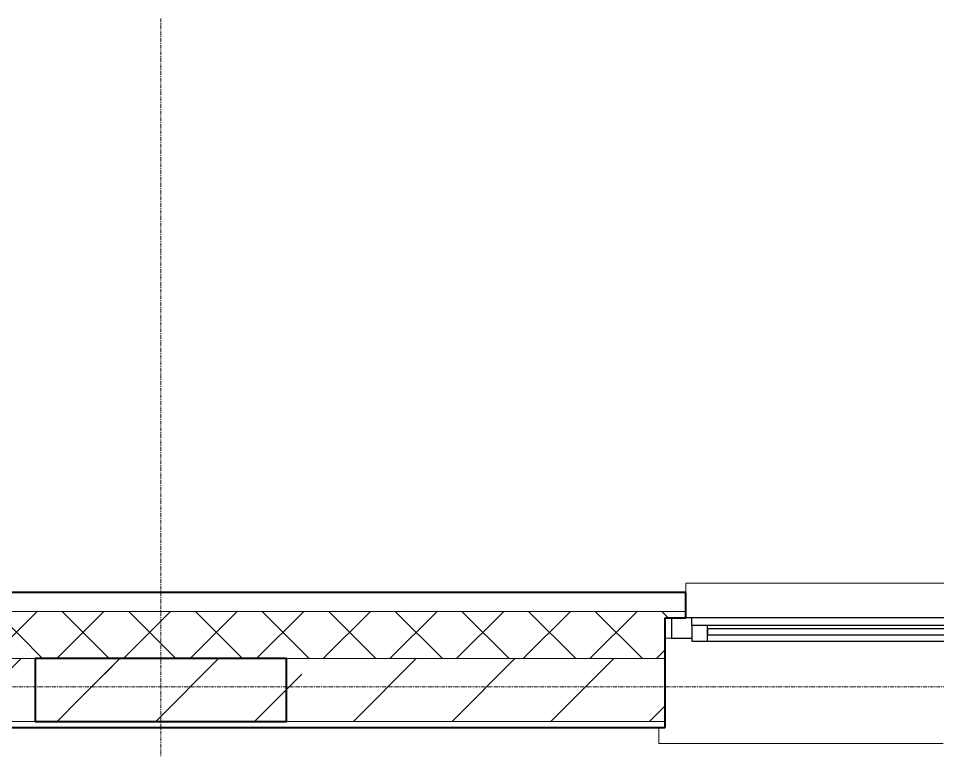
# Model space of a CAD drawing. Header units: millimetres. Extents: x -32954 to 151739, y -65671 to 56243.
# Drawn here: x -22904 to -19978, y -48396 to -46065 of the extents above; entities that cross this region are included whole.
import ezdxf

# ---------------------------------------------------------------- set-up
doc = ezdxf.new("R2010")
doc.units = ezdxf.units.MM
doc.linetypes.add('ADSK_Линия сетки', pattern=[21, 12, -3, 3, -3])
for name, color, linetype, lineweight in [('Каркас_Импост', 7, 'Continuous', 30), ('Колонны', 7, 'Continuous', 18), ('Окна', 7, 'Continuous', 18), ('Оси', 7, 'Continuous', 9), ('Остекление', 7, 'Continuous', 30), ('Отлив', 7, 'Continuous', 18), ('Подоконник_Верхний брус', 7, 'Continuous', 18), ('Стены разрез', 7, 'Continuous', 40), ('Стены штриховка', 7, 'Continuous', 18)]:
    doc.layers.add(name, color=color, linetype=linetype, lineweight=lineweight)

# ---------------------------------------------------------------- blocks, each defined once
blk = doc.blocks.new('B2B_Окно_1створка - 1280х2060h-666021-В_АР_ПЭ_03 Этаж')
at = {"layer": 'Каркас_Импост', "lineweight": 30}
for p, q in [((-640, 135), (-640, 70)), ((-575, 135), (-595, 135)), ((-575, 110), (-575, 135)), ((575, 135), (575, 110)), ((595, 135), (575, 135)), ((640, 70), (640, 135)), ((-525, 110), (-575, 110)), ((-575, 110), (-575, 60)), ((-525, 60), (-525, 110)), ((525, 110), (525, 60)), ((575, 110), (525, 110)), ((575, 60), (575, 110)), ((-640, 70), (-575, 70)), ((-575, 60), (-525, 60)), ((525, 60), (575, 60)), ((575, 70), (640, 70))]:
    blk.add_line(p, q, dxfattribs=at)
at = {"layer": 'Каркас_Импост'}
for p, q in [((575, 135), (-575, 135)), ((525, 110), (-525, 110)), ((-525, 60), (525, 60))]:
    blk.add_line(p, q, dxfattribs=at)
at = {"layer": 'Остекление'}
for p, q in [((525, 100), (-525, 100)), ((-525, 100), (-525, 80)), ((525, 80), (525, 100)), ((-525, 80), (525, 80))]:
    blk.add_line(p, q, dxfattribs=at)
blk = doc.blocks.new('В2В_Подоконник_ПВХ - ПВХ-V11-В_АР_ПЭ_03 Этаж')
at = {"layer": 'Подоконник_Верхний брус'}
for p, q in [((-660, 0), (-640, 0)), ((640, 0), (660, 0)), ((-680, -285), (-680, -335)), ((680, -335), (680, -285)), ((-680, -335), (224.8, -335)), ((349.8, -335), (680, -335))]:
    blk.add_line(p, q, dxfattribs=at)
blk = doc.blocks.new('B2B_Отлив - Отлив_металлический-622779-В_АР_ПЭ_03 Этаж')
at = {"layer": 'Отлив'}
for p, q in [((-595, 80), (-595, 110)), ((595, 110), (-595, 110)), ((595, 110), (595, 80)), ((-595, 1), (595, 1))]:
    blk.add_line(p, q, dxfattribs=at)

msp = doc.modelspace()

# ---------------------------------------------------------------- hatches: boundary and pattern name
at = {"layer": 'Колонны', "lineweight": 9}
h = msp.add_hatch(dxfattribs=at)
h.set_pattern_fill('FP_3', color=256, style=0, pattern_type=2)
h.set_pattern_definition([(45, (-1e-11, -50353.1), (-314.309, 314.309), []), (45, (314.3, -50353.1), (-314.309, 314.309), [222.25, -111.125])])
h.paths.add_polyline_path([(-22050, -48303.1), (-22050, -48103.1), (-22850, -48103.1), (-22850, -48303.1)])
at = {"layer": 'Стены разрез', "lineweight": 9}
h = msp.add_hatch(dxfattribs=at)
h.set_pattern_fill('FP_1', color=256, style=0, pattern_type=2)
h.set_pattern_definition([(45, (-1e-11, -50353.12), (-106.066, 106.066), []), (135, (-1e-11, -50353.12), (-106.066, -106.066), [])])
h.paths.add_polyline_path([(-15365, -48103.1), (-15365, -47953.1), (-16589.8, -47953.1), (-16589.8, -47973.1), (-16524.8, -47973.1), (-16524.8, -48103.1)])
h.paths.add_polyline_path([(-17844.8, -48103.1), (-17844.8, -47973.1), (-17779.8, -47973.1), (-17779.8, -47953.1), (-19589.8, -47953.1), (-19589.8, -47973.1), (-19524.8, -47973.1), (-19524.8, -48103.1), (-18141.1, -48103.1)])
h.paths.add_polyline_path([(-20844.8, -48103.1), (-20844.8, -47973.1), (-20779.8, -47973.1), (-20779.8, -47953.1), (-24579.4, -47953.1), (-24579.4, -47973.1), (-24514.4, -47973.1), (-24514.4, -48103.1), (-21145.7, -48103.1)])
h.paths.add_polyline_path([(-25834.4, -48103.1), (-25834.4, -47973.1), (-25769.4, -47973.1), (-25769.4, -47953.1), (-27589.8, -47953.1), (-27589.8, -47973.1), (-27524.8, -47973.1), (-27524.8, -48103.1), (-27154.8, -48103.1)])
h.paths.add_polyline_path([(-28844.8, -48103.1), (-28844.8, -47973.1), (-28779.8, -47973.1), (-28779.8, -47953.1), (-30220, -47953.1), (-30220, -48103.1), (-30070, -48103.1)])
h = msp.add_hatch(dxfattribs=at)
h.set_pattern_fill('FP_2', color=256, style=0, pattern_type=2)
h.set_pattern_definition([(45, (-1e-11, -50353.1), (-314.309, 314.309), []), (45, (314.3, -50353.1), (-314.309, 314.309), [555.625, -111.125, 3.353, -107.772])])
h.paths.add_polyline_path([(-15365, -48303.1), (-15365, -48103.1), (-16524.8, -48103.1), (-16524.8, -48303.1)])
h.paths.add_polyline_path([(-18141.1, -48303.1), (-17844.8, -48303.1), (-17844.8, -48103.1), (-19524.8, -48103.1), (-19524.8, -48303.1)])
h.paths.add_polyline_path([(-21145.7, -48303.1), (-20844.8, -48303.1), (-20844.8, -48103.1), (-24514.4, -48103.1), (-24514.4, -48303.1), (-23660, -48303.1)])
h.paths.add_polyline_path([(-25834.4, -48303.1), (-25834.4, -48103.1), (-27524.8, -48103.1), (-27524.8, -48303.1), (-26385, -48303.1)])
h.paths.add_polyline_path([(-28844.8, -48303.1), (-28844.8, -48103.1), (-30070, -48103.1), (-30070, -48303.1), (-29870, -48303.1)])

# ---------------------------------------------------------------- linework, layer by layer
at = {"layer": 'Колонны', "lineweight": 40}
for p, q in [((-22050, -48103.1), (-22850, -48103.1)), ((-22850, -48103.1), (-22850, -48303.1)), ((-22050, -48303.1), (-22050, -48103.1)), ((-22850, -48303.1), (-22050, -48303.1))]:
    msp.add_line(p, q, dxfattribs=at)
at = {"layer": 'Оси', "linetype": 'ADSK_Линия сетки'}
for p, q in [((-22450, -46065.3), (-22450, -64853.1)), ((2500, -48193.1), (-32136.4, -48193.1))]:
    msp.add_line(p, q, dxfattribs=at)
at = {"layer": 'Стены разрез'}
for p, q in [((-20779.8, -47893.1), (-24579.4, -47893.1)), ((-20779.8, -47973.1), (-20779.8, -47893.1)), ((-20844.8, -48323.1), (-20844.8, -47973.1)), ((-20844.8, -47973.1), (-20779.8, -47973.1)), ((-23660, -48323.1), (-20844.8, -48323.1))]:
    msp.add_line(p, q, dxfattribs=at)
at = {"layer": 'Стены штриховка'}
for p, q in [((-20779.8, -47953.1), (-24579.4, -47953.1)), ((-20844.8, -48103.1), (-24514.4, -48103.1)), ((-20844.8, -48303.1), (-24514.4, -48303.1))]:
    msp.add_line(p, q, dxfattribs=at)

# ---------------------------------------------------------------- block references
at = {"layer": 'Окна'}
for name, p in [('B2B_Отлив - Отлив_металлический-622779-В_АР_ПЭ_03 Этаж', (-20184.8, -47973.1)), ('B2B_Окно_1створка - 1280х2060h-666021-В_АР_ПЭ_03 Этаж', (-20184.8, -48108.1)), ('В2В_Подоконник_ПВХ - ПВХ-V11-В_АР_ПЭ_03 Этаж', (-20184.8, -48038.1))]:
    msp.add_blockref(name, p, dxfattribs=at)

doc.saveas('drawing.dxf')
